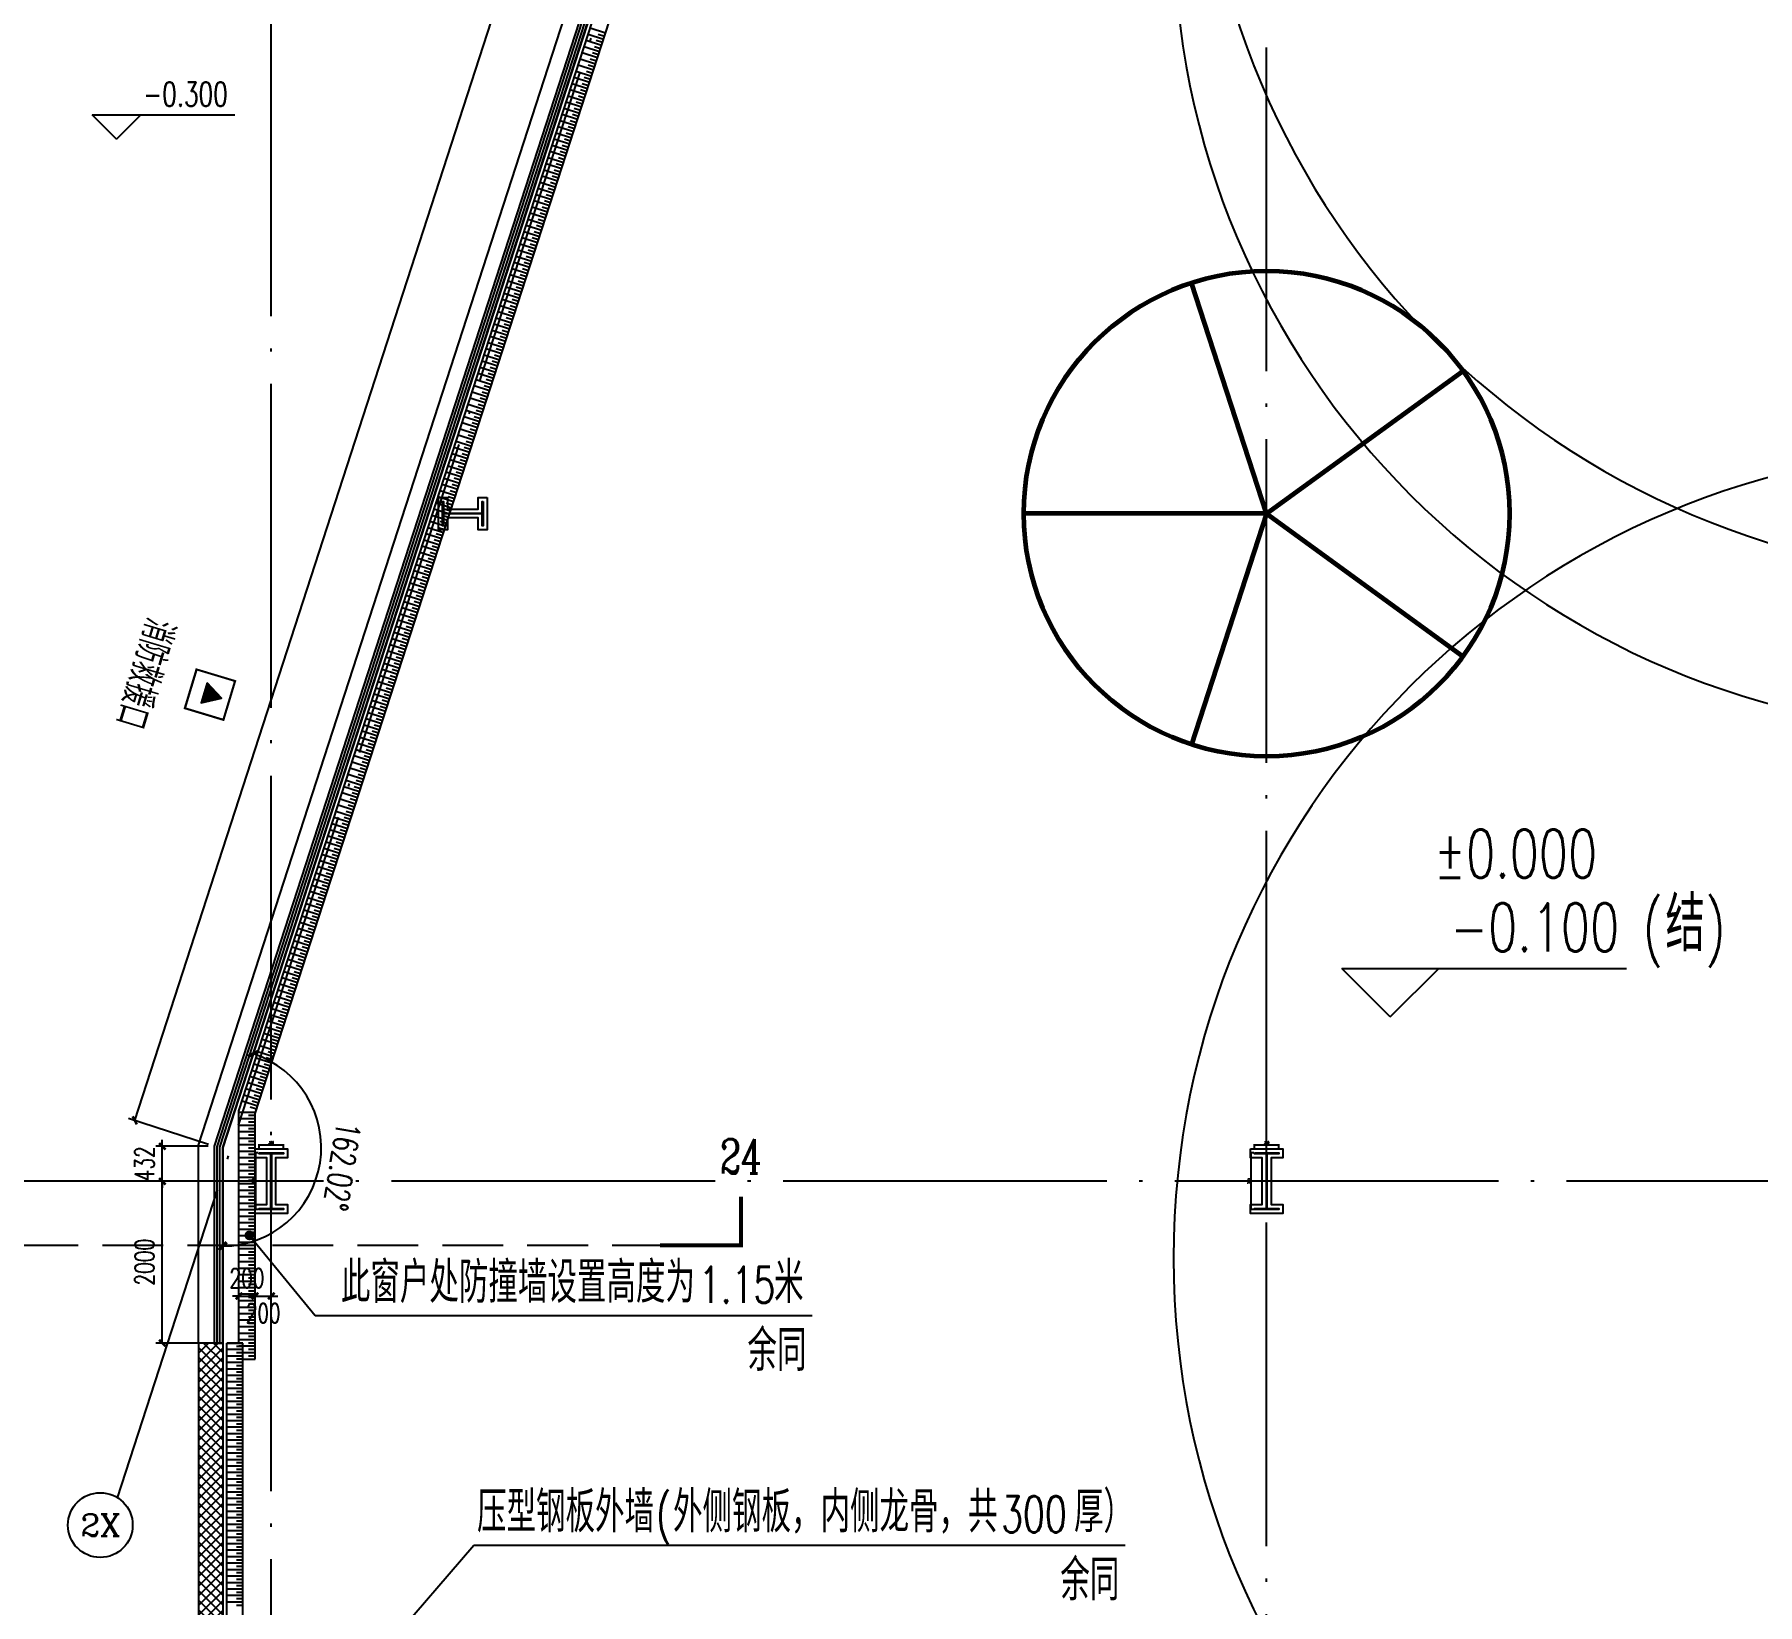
# Model space of a CAD drawing. Extents: x -1313754 to 847533, y 489853 to 941203.
# Drawn here: x -288080 to -266789, y 651340 to 670740 of the extents above; entities that cross this region are included whole.
import ezdxf
from ezdxf.enums import TextEntityAlignment as Align

# ---------------------------------------------------------------- set-up
doc = ezdxf.new("R2010")
doc.units = 0
doc.header["$LTSCALE"] = 1000
doc.header["$MEASUREMENT"] = 0
doc.linetypes.add('DASH', pattern=[0.35, 0.25, -0.1])
doc.linetypes.add('DOTE', pattern=[2.42, 2, -0.2, 0.02, -0.2])
doc.layers.get('Defpoints').update_dxf_attribs({"color": 210})
for name, color, linetype in [('99平面图例外参$0$A-HATCH-2', 251, 'Continuous'), ('A-AXIS-D', 1, 'Continuous'), ('A-AXIS-DOTE', 14, 'DOTE'), ('A-AXIS-DP', 126, 'Continuous'), ('A-HATCH-2', 251, 'Continuous'), ('A-LIN-V', 9, 'Continuous'), ('A-TEXT', 61, 'Continuous'), ('A-WINDOW', 140, 'Continuous'), ('AS-COLN', 6, 'Continuous'), ('AS-WALL', 40, 'Continuous'), ('AS-结构边线层', 200, 'Continuous'), ('DIM_SYMB', 3, 'Continuous'), ('PUB_HATCH', 8, 'Continuous'), ('PUB_TEXT', 7, 'Continuous'), ('RP-N2-01$0$$0$A-WIND-J', 1, 'Continuous'), ('RP-N2-01$0$A-WIND-J', 3, 'Continuous'), ('SB_ZF消火栓', 10, 'Continuous'), ('建-墙-幕', 4, 'Continuous'), ('建-标高', 3, 'Continuous')]:
    doc.layers.add(name, color=color, linetype=linetype)
doc.styles.add('_TCH_AXIS', font='COMPLEX', dxfattribs={"bigfont": 'GBCBIG'})
doc.styles.add('_TCH_DIM', font='SIMPLEX', dxfattribs={"bigfont": 'GBCBIG'})
doc.styles.add('_TCH_DIM_T3', font='SIMPLEX', dxfattribs={"width": 0.705882, "bigfont": 'GBCBIG'})
doc.styles.add('_TCH_LABEL', font='COMPLEX', dxfattribs={"bigfont": 'GBCBIG'})
doc.styles.add('A-STANDARD', font='SIMPLEX', dxfattribs={"bigfont": 'GBCBIG'})
doc.dimstyles.new('_TCH_ARCH&&10', dxfattribs={"dimtxt": 29.75, "dimasz": 10, "dimexe": 10, "dimexo": 10, "dimgap": 12.625, "dimtad": 1, "dimdec": 0, "dimzin": 0, "dimdsep": 46, "dimtxsty": '_TCH_DIM_T3', "dimblk": 'ARCHTICK', "dimcen": 0.09, "dimclrt": 7, "dimazin": 2, "dimtfac": 1, "dimtdec": 0, "dimtix": 1, "dimtmove": 2, "dimatfit": 3, "dimfxl": 0, "dimtolj": 1, "dimtzin": 0, "dimarcsym": 0})
doc.dimstyles.new('_TCH_ARCH&&100', dxfattribs={"dimtxt": 297.5, "dimasz": 100, "dimexe": 100, "dimexo": 100, "dimgap": 126.25, "dimtad": 1, "dimdec": 0, "dimzin": 0, "dimdsep": 46, "dimtxsty": '_TCH_DIM_T3', "dimblk": 'ARCHTICK', "dimcen": 0.09, "dimclrt": 7, "dimazin": 2, "dimtfac": 1, "dimtdec": 0, "dimtix": 1, "dimtmove": 2, "dimatfit": 3, "dimfxl": 0, "dimtolj": 1, "dimtzin": 0, "dimarcsym": 0})
doc.dimstyles.new('_TCH_ARCH&&80', dxfattribs={"dimtxt": 238, "dimasz": 80, "dimexe": 80, "dimexo": 80, "dimgap": 101, "dimtad": 1, "dimdec": 0, "dimzin": 0, "dimdsep": 46, "dimtxsty": '_TCH_DIM_T3', "dimblk": 'ARCHTICK', "dimcen": 0.09, "dimclrt": 7, "dimazin": 2, "dimtfac": 1, "dimtdec": 0, "dimtix": 1, "dimtmove": 2, "dimatfit": 3, "dimfxl": 0, "dimtolj": 1, "dimtzin": 0, "dimarcsym": 0})

# ---------------------------------------------------------------- blocks, each defined once
blk = doc.blocks.new('_ArchTick')
at = {"color": 0, "linetype": 'ByBlock', "const_width": 0.4}
blk.add_lwpolyline([(-0.5, -0.5), (0.5, 0.5)], dxfattribs=at)
blk = doc.blocks.new('*D1488')
at = {"layer": 'A-AXIS-D', "color": 0, "lineweight": -2}
blk.add_arc((-65018, -147834), 1218, 270, 72.0237, dxfattribs=at)
at = {"layer": 'Defpoints', "color": 0}
for p in [(-64642, -146676), (-65018, -147834), (-64033, -148550), (-65018, -149052)]:
    blk.add_point(p, dxfattribs=at)
at = {"layer": 'A-AXIS-D', "color": 0, "lineweight": -2, "xscale": 100, "yscale": 100, "zscale": 100}
for p, rotation in [((-64642, -146676), 162.0237134182049), ((-65018, -149052), 180.0000000000003)]:
    blk.add_blockref('_ArchTick', p, dxfattribs=dict(at, rotation=rotation))
at = {"layer": 'A-AXIS-D', "color": 7, "insert": (-63544, -148067), "char_height": 297.5, "attachment_point": 5, "rotation": 261.0119, "style": '_TCH_DIM_T3'}
blk.add_mtext('\\A1;162.02°', dxfattribs=at)
blk = doc.blocks.new('43243')
at = {"layer": 'AS-结构边线层'}
blk.add_lwpolyline([(-264361, 722920), (-285754, 656986), (-285754, 639720), (-254454, 639720), (-254454, 640170), (-252354, 640170), (-252354, 639720), (-250514, 639720), (-250514, 639550), (-229294, 639550), (-229294, 639720), (-227454, 639720), (-227454, 640170), (-225354, 640170), (-225354, 639720), (-223514, 639720), (-223514, 639550), (-210494, 639550), (-210494, 639720), (-200454, 639720)], dxfattribs=at)
blk = doc.blocks.new('*D1765')
at = {"layer": 'A-AXIS-DP', "color": 0, "lineweight": -2}
for p, q in [((-195790, 766880), (-195790, 766929)), ((-195790, 766919), (-195490, 766919)), ((-195490, 766880), (-195490, 766929))]:
    blk.add_line(p, q, dxfattribs=at)
at = {"layer": 'Defpoints', "color": 0}
for p in [(-195490, 766919), (-195790, 766870), (-195490, 766870)]:
    blk.add_point(p, dxfattribs=at)
at = {"layer": 'A-AXIS-DP', "color": 0, "lineweight": -2, "xscale": 10, "yscale": 10, "zscale": 10, "rotation": 180}
blk.add_blockref('_ArchTick', (-195790, 766919), dxfattribs=at)
at = {"layer": 'A-AXIS-DP', "color": 0, "lineweight": -2, "xscale": 10, "yscale": 10, "zscale": 10}
blk.add_blockref('_ArchTick', (-195490, 766919), dxfattribs=at)
at = {"layer": 'A-AXIS-DP', "color": 7, "insert": (-195640, 766946), "char_height": 29.8, "attachment_point": 5, "style": '_TCH_DIM_T3'}
blk.add_mtext('\\A1;300', dxfattribs=at)
blk = doc.blocks.new('*D1766')
at = {"layer": 'A-AXIS-DP', "color": 0, "lineweight": -2}
for p, q in [((-195800, 766820), (-195841, 766820)), ((-195831, 766120), (-195831, 766820)), ((-195800, 766120), (-195841, 766120))]:
    blk.add_line(p, q, dxfattribs=at)
at = {"layer": 'Defpoints', "color": 0}
for p in [(-195831, 766820), (-195790, 766820), (-195790, 766120)]:
    blk.add_point(p, dxfattribs=at)
at = {"layer": 'A-AXIS-DP', "color": 0, "lineweight": -2, "xscale": 10, "yscale": 10, "zscale": 10}
for p, rotation in [((-195831, 766820), 90), ((-195831, 766120), 270)]:
    blk.add_blockref('_ArchTick', p, dxfattribs=dict(at, rotation=rotation))
at = {"layer": 'A-AXIS-DP', "color": 7, "insert": (-195859, 766470), "char_height": 29.8, "attachment_point": 5, "rotation": 90, "style": '_TCH_DIM_T3'}
blk.add_mtext('\\A1;700', dxfattribs=at)
blk = doc.blocks.new('342343243')
at = {"layer": 'A-AXIS-DP', "color": 5}
blk.add_lwpolyline([(-155704, 832070), (-155404, 832070), (-155404, 832058), (-155550, 832058), (-155550, 831582), (-155404, 831582), (-155404, 831570), (-155704, 831570), (-155704, 831582), (-155558, 831582), (-155558, 832058), (-155704, 832058), (-155704, 832070)], close=True, dxfattribs=at)
at = {"layer": 'A-HATCH-2'}
blk.add_lwpolyline([(-155754, 832120), (-155354, 832120), (-155354, 832008), (-155500, 832008), (-155500, 831632), (-155354, 831632), (-155354, 831520), (-155754, 831520), (-155754, 831632), (-155608, 831632), (-155608, 832008), (-155754, 832008)], close=True, dxfattribs=at)
blk = doc.blocks.new('w4324324')
at = {"layer": 'A-HATCH-2', "lineweight": 60}
for q in [(-1694760, 686605), (-1697614, 684532), (-1691907, 684532), (-1696524, 681178), (-1692997, 681178)]:
    blk.add_line((-1694760, 683605), q, dxfattribs=at)
blk.add_circle((-1694760, 683605), 3000, dxfattribs=at)
blk = doc.blocks.new('ner546')
at = {"layer": 'A-LIN-V'}
blk.add_blockref('w4324324', (581780, 70256), dxfattribs=at)
blk = doc.blocks.new('RP-N2-01$0$$0$xfjy')
at = {"layer": 'RP-N2-01$0$$0$A-WIND-J'}
h = blk.add_hatch(color=256, dxfattribs=at)
h.dxf.hatch_style = 1
h.paths.add_polyline_path([(1141876, -26214), (1142135, -26214), (1142005, -25989)])
at = {"layer": 'RP-N2-01$0$$0$A-WIND-J', "const_width": 25}
blk.add_lwpolyline([(1141755, -25889), (1141755, -26389), (1142255, -26389), (1142255, -25889)], close=True, dxfattribs=at)
at = {"layer": 'RP-N2-01$0$$0$A-WIND-J'}
for points in [[(1141755, -26389), (1142255, -26389), (1142255, -25889), (1141755, -25889)], [(1141876, -26214), (1142135, -26214), (1142005, -25989)]]:
    blk.add_lwpolyline(points, close=True, dxfattribs=at)
blk = doc.blocks.new('RP-N2-01$0$xfjy')
at = {"layer": 'RP-N2-01$0$$0$A-WIND-J'}
blk.add_blockref('RP-N2-01$0$$0$xfjy', (0, 0), dxfattribs=at)
blk = doc.blocks.new('1232')
at = {"layer": 'RP-N2-01$0$A-WIND-J', "rotation": 253.2410415830264}
blk.add_blockref('RP-N2-01$0$xfjy', (68410, 1748546, 0), dxfattribs=at)
at = {"layer": 'A-TEXT', "style": '_TCH_DIM'}
blk.add_text('消防救援口', height=384.1, rotation=253.241, dxfattribs=at).set_placement((-286696, 663561, 0))
blk = doc.blocks.new('99平面图例外参$0$$LinePat$填挖边坡')
at = {"color": 0}
for p, q in [((0, 0), (0, -1500)), ((300, 0), (300, -600))]:
    blk.add_line(p, q, dxfattribs=at)
at = {"layer": 'Defpoints', "color": 0}
blk.add_point((600, 0), dxfattribs=at)
blk = doc.blocks.new('34242343243')
at = {"layer": 'A-LIN-V'}
for p, q in [((-285554, 657440), (-269808, 705970)), ((-285354, 657409), (-269598, 705970)), ((-285554, 654570), (-285554, 657440)), ((-285354, 654370), (-285354, 657409)), ((-285704, 639770), (-285704, 654570)), ((-285704, 654570), (-285504, 654570)), ((-285504, 639970), (-285504, 654570)), ((-285504, 654370), (-285354, 654370))]:
    blk.add_line(p, q, dxfattribs=at)
at = {"layer": '99平面图例外参$0$A-HATCH-2', "color": 203}
for p, xscale, yscale, zscale, rotation in [((-281049, 670678), 0.1335019788313109, 0.1333333333333333, 0.1333333333333333, 252.0237134181384), ((-281024, 670754), 0.1335019788313109, 0.1333333333333333, 0.1333333333333333, 252.0237134181384), ((-281123, 670450), 0.1335019788313109, 0.1333333333333333, 0.1333333333333333, 252.0237134181384), ((-281098, 670526), 0.1335019788313109, 0.1333333333333333, 0.1333333333333333, 252.0237134181384), ((-281073, 670602), 0.1335019788313109, 0.1333333333333333, 0.1333333333333333, 252.0237134181384), ((-281197, 670221), 0.1335019788313109, 0.1333333333333333, 0.1333333333333333, 252.0237134181384), ((-281172, 670297), 0.1335019788313109, 0.1333333333333333, 0.1333333333333333, 252.0237134181384), ((-281148, 670373), 0.1335019788313109, 0.1333333333333333, 0.1333333333333333, 252.0237134181384), ((-281271, 669992), 0.1335019788313109, 0.1333333333333333, 0.1333333333333333, 252.0237134181384), ((-281246, 670069), 0.1335019788313109, 0.1333333333333333, 0.1333333333333333, 252.0237134181384), ((-281222, 670145), 0.1335019788313109, 0.1333333333333333, 0.1333333333333333, 252.0237134181384), ((-281321, 669840), 0.1335019788313109, 0.1333333333333333, 0.1333333333333333, 252.0237134181384), ((-281296, 669916), 0.1335019788313109, 0.1333333333333333, 0.1333333333333333, 252.0237134181384), ((-281395, 669611), 0.1335019788313109, 0.1333333333333333, 0.1333333333333333, 252.0237134181384), ((-281370, 669688), 0.1335019788313109, 0.1333333333333333, 0.1333333333333333, 252.0237134181384), ((-281345, 669764), 0.1335019788313109, 0.1333333333333333, 0.1333333333333333, 252.0237134181384), ((-281469, 669383), 0.1335019788313109, 0.1333333333333333, 0.1333333333333333, 252.0237134181384), ((-281444, 669459), 0.1335019788313109, 0.1333333333333333, 0.1333333333333333, 252.0237134181384), ((-281420, 669535), 0.1335019788313109, 0.1333333333333333, 0.1333333333333333, 252.0237134181384), ((-281543, 669154), 0.1335019788313109, 0.1333333333333333, 0.1333333333333333, 252.0237134181384), ((-281518, 669231), 0.1335019788313109, 0.1333333333333333, 0.1333333333333333, 252.0237134181384), ((-281494, 669307), 0.1335019788313109, 0.1333333333333333, 0.1333333333333333, 252.0237134181384), ((-281617, 668926), 0.1335019788313109, 0.1333333333333333, 0.1333333333333333, 252.0237134181384), ((-281593, 669002), 0.1335019788313109, 0.1333333333333333, 0.1333333333333333, 252.0237134181384), ((-281568, 669078), 0.1335019788313109, 0.1333333333333333, 0.1333333333333333, 252.0237134181384), ((-281667, 668773), 0.1335019788313109, 0.1333333333333333, 0.1333333333333333, 252.0237134181384), ((-281642, 668850), 0.1335019788313109, 0.1333333333333333, 0.1333333333333333, 252.0237134181384), ((-281741, 668545), 0.1335019788313109, 0.1333333333333333, 0.1333333333333333, 252.0237134181384), ((-281716, 668621), 0.1335019788313109, 0.1333333333333333, 0.1333333333333333, 252.0237134181384), ((-281691, 668697), 0.1335019788313109, 0.1333333333333333, 0.1333333333333333, 252.0237134181384), ((-281815, 668316), 0.1335019788313109, 0.1333333333333333, 0.1333333333333333, 252.0237134181384), ((-281790, 668392), 0.1335019788313109, 0.1333333333333333, 0.1333333333333333, 252.0237134181384), ((-281766, 668469), 0.1335019788313109, 0.1333333333333333, 0.1333333333333333, 252.0237134181384), ((-281889, 668088), 0.1335019788313109, 0.1333333333333333, 0.1333333333333333, 252.0237134181384), ((-281865, 668164), 0.1335019788313109, 0.1333333333333333, 0.1333333333333333, 252.0237134181384), ((-281840, 668240), 0.1335019788313109, 0.1333333333333333, 0.1333333333333333, 252.0237134181384), ((-281963, 667859), 0.1335019788313109, 0.1333333333333333, 0.1333333333333333, 252.0237134181384), ((-281939, 667935), 0.1335019788313109, 0.1333333333333333, 0.1333333333333333, 252.0237134181384), ((-281914, 668011), 0.1335019788313109, 0.1333333333333333, 0.1333333333333333, 252.0237134181384), ((-282013, 667707), 0.1335019788313109, 0.1333333333333333, 0.1333333333333333, 252.0237134181384), ((-281988, 667783), 0.1335019788313109, 0.1333333333333333, 0.1333333333333333, 252.0237134181384), ((-282087, 667478), 0.1335019788313109, 0.1333333333333333, 0.1333333333333333, 252.0237134181384), ((-282062, 667554), 0.1335019788313109, 0.1333333333333333, 0.1333333333333333, 252.0237134181384), ((-282038, 667630), 0.1335019788313109, 0.1333333333333333, 0.1333333333333333, 252.0237134181384), ((-282161, 667250), 0.1335019788313109, 0.1333333333333333, 0.1333333333333333, 252.0237134181384), ((-282136, 667326), 0.1335019788313109, 0.1333333333333333, 0.1333333333333333, 252.0237134181384), ((-282112, 667402), 0.1335019788313109, 0.1333333333333333, 0.1333333333333333, 252.0237134181384), ((-282235, 667021), 0.1335019788313109, 0.1333333333333333, 0.1333333333333333, 252.0237134181384), ((-282211, 667097), 0.1335019788313109, 0.1333333333333333, 0.1333333333333333, 252.0237134181384), ((-282186, 667173), 0.1335019788313109, 0.1333333333333333, 0.1333333333333333, 252.0237134181384), ((-282309, 666792), 0.1335019788313109, 0.1333333333333333, 0.1333333333333333, 252.0237134181384), ((-282285, 666869), 0.1335019788313109, 0.1333333333333333, 0.1333333333333333, 252.0237134181384), ((-282260, 666945), 0.1335019788313109, 0.1333333333333333, 0.1333333333333333, 252.0237134181384), ((-282359, 666640), 0.1335019788313109, 0.1333333333333333, 0.1333333333333333, 252.0237134181384), ((-282334, 666716), 0.1335019788313109, 0.1333333333333333, 0.1333333333333333, 252.0237134181384), ((-282433, 666411), 0.1335019788313109, 0.1333333333333333, 0.1333333333333333, 252.0237134181384), ((-282408, 666488), 0.1335019788313109, 0.1333333333333333, 0.1333333333333333, 252.0237134181384), ((-282384, 666564), 0.1335019788313109, 0.1333333333333333, 0.1333333333333333, 252.0237134181384), ((-282507, 666183), 0.1335019788313109, 0.1333333333333333, 0.1333333333333333, 252.0237134181384), ((-282483, 666259), 0.1335019788313109, 0.1333333333333333, 0.1333333333333333, 252.0237134181384), ((-282458, 666335), 0.1335019788313109, 0.1333333333333333, 0.1333333333333333, 252.0237134181384), ((-282581, 665954), 0.1335019788313109, 0.1333333333333333, 0.1333333333333333, 252.0237134181384), ((-282557, 666030), 0.1335019788313109, 0.1333333333333333, 0.1333333333333333, 252.0237134181384), ((-282532, 666107), 0.1335019788313109, 0.1333333333333333, 0.1333333333333333, 252.0237134181384), ((-282656, 665726), 0.1335019788313109, 0.1333333333333333, 0.1333333333333333, 252.0237134181384), ((-282631, 665802), 0.1335019788313109, 0.1333333333333333, 0.1333333333333333, 252.0237134181384), ((-282606, 665878), 0.1335019788313109, 0.1333333333333333, 0.1333333333333333, 252.0237134181384), ((-282705, 665573), 0.1335019788313109, 0.1333333333333333, 0.1333333333333333, 252.0237134181384), ((-282680, 665650), 0.1335019788313109, 0.1333333333333333, 0.1333333333333333, 252.0237134181384), ((-282779, 665345), 0.1335019788313109, 0.1333333333333333, 0.1333333333333333, 252.0237134181384), ((-282754, 665421), 0.1335019788313109, 0.1333333333333333, 0.1333333333333333, 252.0237134181384), ((-282730, 665497), 0.1335019788313109, 0.1333333333333333, 0.1333333333333333, 252.0237134181384), ((-282853, 665116), 0.1335019788313109, 0.1333333333333333, 0.1333333333333333, 252.0237134181384), ((-282829, 665192), 0.1335019788313109, 0.1333333333333333, 0.1333333333333333, 252.0237134181384), ((-282804, 665269), 0.1335019788313109, 0.1333333333333333, 0.1333333333333333, 252.0237134181384), ((-282928, 664888), 0.1335019788313109, 0.1333333333333333, 0.1333333333333333, 252.0237134181384), ((-282903, 664964), 0.1335019788313109, 0.1333333333333333, 0.1333333333333333, 252.0237134181384), ((-282878, 665040), 0.1335019788313109, 0.1333333333333333, 0.1333333333333333, 252.0237134181384), ((-283002, 664659), 0.1335019788313109, 0.1333333333333333, 0.1333333333333333, 252.0237134181384), ((-282977, 664735), 0.1335019788313109, 0.1333333333333333, 0.1333333333333333, 252.0237134181384), ((-282952, 664811), 0.1335019788313109, 0.1333333333333333, 0.1333333333333333, 252.0237134181384), ((-283051, 664507), 0.1335019788313109, 0.1333333333333333, 0.1333333333333333, 252.0237134181384), ((-283026, 664583), 0.1335019788313109, 0.1333333333333333, 0.1333333333333333, 252.0237134181384), ((-283125, 664278), 0.1335019788313109, 0.1333333333333333, 0.1333333333333333, 252.0237134181384), ((-283101, 664354), 0.1335019788313109, 0.1333333333333333, 0.1333333333333333, 252.0237134181384), ((-283076, 664430), 0.1335019788313109, 0.1333333333333333, 0.1333333333333333, 252.0237134181384), ((-283199, 664050), 0.1335019788313109, 0.1333333333333333, 0.1333333333333333, 252.0237134181384), ((-283175, 664126), 0.1335019788313109, 0.1333333333333333, 0.1333333333333333, 252.0237134181384), ((-283150, 664202), 0.1335019788313109, 0.1333333333333333, 0.1333333333333333, 252.0237134181384), ((-283274, 663821), 0.1335019788313109, 0.1333333333333333, 0.1333333333333333, 252.0237134181384), ((-283249, 663897), 0.1335019788313109, 0.1333333333333333, 0.1333333333333333, 252.0237134181384), ((-283224, 663973), 0.1335019788313109, 0.1333333333333333, 0.1333333333333333, 252.0237134181384), ((-283323, 663669), 0.1335019788313109, 0.1333333333333333, 0.1333333333333333, 252.0237134181384), ((-283298, 663745), 0.1335019788313109, 0.1333333333333333, 0.1333333333333333, 252.0237134181384), ((-283397, 663440), 0.1335019788313109, 0.1333333333333333, 0.1333333333333333, 252.0237134181384), ((-283372, 663516), 0.1335019788313109, 0.1333333333333333, 0.1333333333333333, 252.0237134181384), ((-283348, 663592), 0.1335019788313109, 0.1333333333333333, 0.1333333333333333, 252.0237134181384), ((-283471, 663211), 0.1335019788313109, 0.1333333333333333, 0.1333333333333333, 252.0237134181384), ((-283447, 663288), 0.1335019788313109, 0.1333333333333333, 0.1333333333333333, 252.0237134181384), ((-283422, 663364), 0.1335019788313109, 0.1333333333333333, 0.1333333333333333, 252.0237134181384), ((-283546, 662983), 0.1335019788313109, 0.1333333333333333, 0.1333333333333333, 252.0237134181384), ((-283521, 663059), 0.1335019788313109, 0.1333333333333333, 0.1333333333333333, 252.0237134181384), ((-283496, 663135), 0.1335019788313109, 0.1333333333333333, 0.1333333333333333, 252.0237134181384), ((-283620, 662754), 0.1335019788313109, 0.1333333333333333, 0.1333333333333333, 252.0237134181384), ((-283595, 662830), 0.1335019788313109, 0.1333333333333333, 0.1333333333333333, 252.0237134181384), ((-283570, 662907), 0.1335019788313109, 0.1333333333333333, 0.1333333333333333, 252.0237134181384), ((-283669, 662602), 0.1335019788313109, 0.1333333333333333, 0.1333333333333333, 252.0237134181384), ((-283644, 662678), 0.1335019788313109, 0.1333333333333333, 0.1333333333333333, 252.0237134181384), ((-283743, 662373), 0.1335019788313109, 0.1333333333333333, 0.1333333333333333, 252.0237134181384), ((-283719, 662450), 0.1335019788313109, 0.1333333333333333, 0.1333333333333333, 252.0237134181384), ((-283694, 662526), 0.1335019788313109, 0.1333333333333333, 0.1333333333333333, 252.0237134181384), ((-283817, 662145), 0.1335019788313109, 0.1333333333333333, 0.1333333333333333, 252.0237134181384), ((-283793, 662221), 0.1335019788313109, 0.1333333333333333, 0.1333333333333333, 252.0237134181384), ((-283768, 662297), 0.1335019788313109, 0.1333333333333333, 0.1333333333333333, 252.0237134181384), ((-283892, 661916), 0.1335019788313109, 0.1333333333333333, 0.1333333333333333, 252.0237134181384), ((-283867, 661992), 0.1335019788313109, 0.1333333333333333, 0.1333333333333333, 252.0237134181384), ((-283842, 662069), 0.1335019788313109, 0.1333333333333333, 0.1333333333333333, 252.0237134181384), ((-283966, 661688), 0.1335019788313109, 0.1333333333333333, 0.1333333333333333, 252.0237134181384), ((-283941, 661764), 0.1335019788313109, 0.1333333333333333, 0.1333333333333333, 252.0237134181384), ((-283916, 661840), 0.1335019788313109, 0.1333333333333333, 0.1333333333333333, 252.0237134181384), ((-284015, 661535), 0.1335019788313109, 0.1333333333333333, 0.1333333333333333, 252.0237134181384), ((-283991, 661611), 0.1335019788313109, 0.1333333333333333, 0.1333333333333333, 252.0237134181384), ((-284089, 661307), 0.1335019788313109, 0.1333333333333333, 0.1333333333333333, 252.0237134181384), ((-284065, 661383), 0.1335019788313109, 0.1333333333333333, 0.1333333333333333, 252.0237134181384), ((-284040, 661459), 0.1335019788313109, 0.1333333333333333, 0.1333333333333333, 252.0237134181384), ((-284164, 661078), 0.1335019788313109, 0.1333333333333333, 0.1333333333333333, 252.0237134181384), ((-284139, 661154), 0.1335019788313109, 0.1333333333333333, 0.1333333333333333, 252.0237134181384), ((-284114, 661230), 0.1335019788313109, 0.1333333333333333, 0.1333333333333333, 252.0237134181384), ((-284238, 660850), 0.1335019788313109, 0.1333333333333333, 0.1333333333333333, 252.0237134181384), ((-284213, 660926), 0.1335019788313109, 0.1333333333333333, 0.1333333333333333, 252.0237134181384), ((-284188, 661002), 0.1335019788313109, 0.1333333333333333, 0.1333333333333333, 252.0237134181384), ((-284312, 660621), 0.1335019788313109, 0.1333333333333333, 0.1333333333333333, 252.0237134181384), ((-284287, 660697), 0.1335019788313109, 0.1333333333333333, 0.1333333333333333, 252.0237134181384), ((-284262, 660773), 0.1335019788313109, 0.1333333333333333, 0.1333333333333333, 252.0237134181384), ((-284361, 660469), 0.1335019788313109, 0.1333333333333333, 0.1333333333333333, 252.0237134181384), ((-284337, 660545), 0.1335019788313109, 0.1333333333333333, 0.1333333333333333, 252.0237134181384), ((-284436, 660240), 0.1335019788313109, 0.1333333333333333, 0.1333333333333333, 252.0237134181384), ((-284411, 660316), 0.1335019788313109, 0.1333333333333333, 0.1333333333333333, 252.0237134181384), ((-284386, 660392), 0.1335019788313109, 0.1333333333333333, 0.1333333333333333, 252.0237134181384), ((-284510, 660011), 0.1335019788313109, 0.1333333333333333, 0.1333333333333333, 252.0237134181384), ((-284485, 660088), 0.1335019788313109, 0.1333333333333333, 0.1333333333333333, 252.0237134181384), ((-284460, 660164), 0.1335019788313109, 0.1333333333333333, 0.1333333333333333, 252.0237134181384), ((-284584, 659783), 0.1335019788313109, 0.1333333333333333, 0.1333333333333333, 252.0237134181384), ((-284559, 659859), 0.1335019788313109, 0.1333333333333333, 0.1333333333333333, 252.0237134181384), ((-284534, 659935), 0.1335019788313109, 0.1333333333333333, 0.1333333333333333, 252.0237134181384), ((-284658, 659554), 0.1335019788313109, 0.1333333333333333, 0.1333333333333333, 252.0237134181384), ((-284633, 659630), 0.1335019788313109, 0.1333333333333333, 0.1333333333333333, 252.0237134181384), ((-284609, 659707), 0.1335019788313109, 0.1333333333333333, 0.1333333333333333, 252.0237134181384), ((-284707, 659402), 0.1335019788313109, 0.1333333333333333, 0.1333333333333333, 252.0237134181384), ((-284683, 659478), 0.1335019788313109, 0.1333333333333333, 0.1333333333333333, 252.0237134181384), ((-284782, 659173), 0.1335019788313109, 0.1333333333333333, 0.1333333333333333, 252.0237134181384), ((-284757, 659249), 0.1335019788313109, 0.1333333333333333, 0.1333333333333333, 252.0237134181384), ((-284732, 659326), 0.1335019788313109, 0.1333333333333333, 0.1333333333333333, 252.0237134181384), ((-284856, 658945), 0.1335019788313109, 0.1333333333333333, 0.1333333333333333, 252.0237134181384), ((-284831, 659021), 0.1335019788313109, 0.1333333333333333, 0.1333333333333333, 252.0237134181384), ((-284806, 659097), 0.1335019788313109, 0.1333333333333333, 0.1333333333333333, 252.0237134181384), ((-284930, 658716), 0.1335019788313109, 0.1333333333333333, 0.1333333333333333, 252.0237134181384), ((-284905, 658792), 0.1335019788313109, 0.1333333333333333, 0.1333333333333333, 252.0237134181384), ((-284880, 658869), 0.1335019788313109, 0.1333333333333333, 0.1333333333333333, 252.0237134181384), ((-285004, 658488), 0.1335019788313109, 0.1333333333333333, 0.1333333333333333, 252.0237134181384), ((-284979, 658564), 0.1335019788313109, 0.1333333333333333, 0.1333333333333333, 252.0237134181384), ((-284955, 658640), 0.1335019788313109, 0.1333333333333333, 0.1333333333333333, 252.0237134181384), ((-285054, 658335), 0.1335019788313109, 0.1333333333333333, 0.1333333333333333, 252.0237134181384), ((-285029, 658411), 0.1335019788313109, 0.1333333333333333, 0.1333333333333333, 252.0237134181384), ((-285128, 658107), 0.1335019788313109, 0.1333333333333333, 0.1333333333333333, 252.0237134181384), ((-285103, 658183), 0.1335019788313109, 0.1333333333333333, 0.1333333333333333, 252.0237134181384), ((-285078, 658259), 0.1335019788313109, 0.1333333333333333, 0.1333333333333333, 252.0237134181384), ((-285202, 657878), 0.1335019788313109, 0.1333333333333333, 0.1333333333333333, 252.0237134181384), ((-285177, 657954), 0.1335019788313109, 0.1333333333333333, 0.1333333333333333, 252.0237134181384), ((-285152, 658030), 0.1335019788313109, 0.1333333333333333, 0.1333333333333333, 252.0237134181384), ((-285276, 657649), 0.1335019788313109, 0.1333333333333333, 0.1333333333333333, 252.0237134181384), ((-285251, 657726), 0.1335019788313109, 0.1333333333333333, 0.1333333333333333, 252.0237134181384), ((-285227, 657802), 0.1335019788313109, 0.1333333333333333, 0.1333333333333333, 252.0237134181384), ((-285325, 657497), 0.1335019788313109, 0.1333333333333333, 0.1333333333333333, 252.0237134181384), ((-285301, 657573), 0.1335019788313109, 0.1333333333333333, 0.1333333333333333, 252.0237134181384), ((-285354, 657421), 0.1338116468392719, 0.1333333333333333, 0.1333333333333333, 270.0000000008089), ((-285354, 657341), 0.1338116468392719, 0.1333333333333333, 0.1333333333333333, 270.0000000008089), ((-285354, 657260), 0.1338116468392719, 0.1333333333333333, 0.1333333333333333, 270.0000000008089), ((-285354, 657180), 0.1338116468392719, 0.1333333333333333, 0.1333333333333333, 270.0000000008089), ((-285354, 657100), 0.1338116468392719, 0.1333333333333333, 0.1333333333333333, 270.0000000008089), ((-285354, 657019), 0.1338116468392719, 0.1333333333333333, 0.1333333333333333, 270.0000000008089), ((-285354, 656939), 0.1338116468392719, 0.1333333333333333, 0.1333333333333333, 270.0000000008089), ((-285354, 656859), 0.1338116468392719, 0.1333333333333333, 0.1333333333333333, 270.0000000008089), ((-285354, 656779), 0.1338116468392719, 0.1333333333333333, 0.1333333333333333, 270.0000000008089), ((-285354, 656698), 0.1338116468392719, 0.1333333333333333, 0.1333333333333333, 270.0000000008089), ((-285354, 656618), 0.1338116468392719, 0.1333333333333333, 0.1333333333333333, 270.0000000008089), ((-285354, 656538), 0.1338116468392719, 0.1333333333333333, 0.1333333333333333, 270.0000000008089), ((-285354, 656457), 0.1338116468392719, 0.1333333333333333, 0.1333333333333333, 270.0000000008089), ((-285354, 656377), 0.1338116468392719, 0.1333333333333333, 0.1333333333333333, 270.0000000008089), ((-285354, 656297), 0.1338116468392719, 0.1333333333333333, 0.1333333333333333, 270.0000000008089), ((-285354, 656217), 0.1338116468392719, 0.1333333333333333, 0.1333333333333333, 270.0000000008089), ((-285354, 656136), 0.1338116468392719, 0.1333333333333333, 0.1333333333333333, 270.0000000008089), ((-285354, 656056), 0.1338116468392719, 0.1333333333333333, 0.1333333333333333, 270.0000000008089), ((-285354, 655976), 0.1338116468392719, 0.1333333333333333, 0.1333333333333333, 270.0000000008089), ((-285354, 655895), 0.1338116468392719, 0.1333333333333333, 0.1333333333333333, 270.0000000008089), ((-285354, 655815), 0.1338116468392719, 0.1333333333333333, 0.1333333333333333, 270.0000000008089), ((-285354, 655735), 0.1338116468392719, 0.1333333333333333, 0.1333333333333333, 270.0000000008089), ((-285354, 655655), 0.1338116468392719, 0.1333333333333333, 0.1333333333333333, 270.0000000008089), ((-285354, 655574), 0.1338116468392719, 0.1333333333333333, 0.1333333333333333, 270.0000000008089), ((-285354, 655494), 0.1338116468392719, 0.1333333333333333, 0.1333333333333333, 270.0000000008089), ((-285354, 655414), 0.1338116468392719, 0.1333333333333333, 0.1333333333333333, 270.0000000008089), ((-285354, 655333), 0.1338116468392719, 0.1333333333333333, 0.1333333333333333, 270.0000000008089), ((-285354, 655253), 0.1338116468392719, 0.1333333333333333, 0.1333333333333333, 270.0000000008089), ((-285354, 655173), 0.1338116468392719, 0.1333333333333333, 0.1333333333333333, 270.0000000008089), ((-285354, 655093), 0.1338116468392719, 0.1333333333333333, 0.1333333333333333, 270.0000000008089), ((-285354, 655012), 0.1338116468392719, 0.1333333333333333, 0.1333333333333333, 270.0000000008089), ((-285354, 654932), 0.1338116468392719, 0.1333333333333333, 0.1333333333333333, 270.0000000008089), ((-285354, 654852), 0.1338116468392719, 0.1333333333333333, 0.1333333333333333, 270.0000000008089), ((-285354, 654771), 0.1338116468392719, 0.1333333333333333, 0.1333333333333333, 270.0000000008089), ((-285504, 654570), 0.1333333333478234, 0.1333333333478234, 0.1333333333478234, 270.0000000008098), ((-285354, 654691), 0.1338116468392719, 0.1333333333333333, 0.1333333333333333, 270.0000000008089), ((-285354, 654611), 0.1338116468392719, 0.1333333333333333, 0.1333333333333333, 270.0000000008089), ((-285354, 654531), 0.1338116468392719, 0.1333333333333333, 0.1333333333333333, 270.0000000008089), ((-285504, 654490), 0.1333333333478234, 0.1333333333478234, 0.1333333333478234, 270.0000000008098), ((-285504, 654410), 0.1333333333478234, 0.1333333333478234, 0.1333333333478234, 270.0000000008098), ((-285504, 654330), 0.1333333333478234, 0.1333333333478234, 0.1333333333478234, 270.0000000008098), ((-285354, 654450), 0.1338116468392719, 0.1333333333333333, 0.1333333333333333, 270.0000000008089), ((-285504, 654250), 0.1333333333478234, 0.1333333333478234, 0.1333333333478234, 270.0000000008098), ((-285504, 654170), 0.1333333333478234, 0.1333333333478234, 0.1333333333478234, 270.0000000008098), ((-285504, 654090), 0.1333333333478234, 0.1333333333478234, 0.1333333333478234, 270.0000000008098), ((-285504, 654010), 0.1333333333478234, 0.1333333333478234, 0.1333333333478234, 270.0000000008098), ((-285504, 653930), 0.1333333333478234, 0.1333333333478234, 0.1333333333478234, 270.0000000008098), ((-285504, 653850), 0.1333333333478234, 0.1333333333478234, 0.1333333333478234, 270.0000000008098), ((-285504, 653770), 0.1333333333478234, 0.1333333333478234, 0.1333333333478234, 270.0000000008098), ((-285504, 653690), 0.1333333333478234, 0.1333333333478234, 0.1333333333478234, 270.0000000008098), ((-285504, 653610), 0.1333333333478234, 0.1333333333478234, 0.1333333333478234, 270.0000000008098), ((-285504, 653530), 0.1333333333478234, 0.1333333333478234, 0.1333333333478234, 270.0000000008098), ((-285504, 653450), 0.1333333333478234, 0.1333333333478234, 0.1333333333478234, 270.0000000008098), ((-285504, 653370), 0.1333333333478234, 0.1333333333478234, 0.1333333333478234, 270.0000000008098), ((-285504, 653290), 0.1333333333478234, 0.1333333333478234, 0.1333333333478234, 270.0000000008098), ((-285504, 653210), 0.1333333333478234, 0.1333333333478234, 0.1333333333478234, 270.0000000008098), ((-285504, 653130), 0.1333333333478234, 0.1333333333478234, 0.1333333333478234, 270.0000000008098), ((-285504, 653050), 0.1333333333478234, 0.1333333333478234, 0.1333333333478234, 270.0000000008098), ((-285504, 652970), 0.1333333333478234, 0.1333333333478234, 0.1333333333478234, 270.0000000008098), ((-285504, 652890), 0.1333333333478234, 0.1333333333478234, 0.1333333333478234, 270.0000000008098), ((-285504, 652810), 0.1333333333478234, 0.1333333333478234, 0.1333333333478234, 270.0000000008098), ((-285504, 652730), 0.1333333333478234, 0.1333333333478234, 0.1333333333478234, 270.0000000008098), ((-285504, 652650), 0.1333333333478234, 0.1333333333478234, 0.1333333333478234, 270.0000000008098), ((-285504, 652570), 0.1333333333478234, 0.1333333333478234, 0.1333333333478234, 270.0000000008098), ((-285504, 652490), 0.1333333333478234, 0.1333333333478234, 0.1333333333478234, 270.0000000008098), ((-285504, 652410), 0.1333333333478234, 0.1333333333478234, 0.1333333333478234, 270.0000000008098), ((-285504, 652330), 0.1333333333478234, 0.1333333333478234, 0.1333333333478234, 270.0000000008098), ((-285504, 652250), 0.1333333333478234, 0.1333333333478234, 0.1333333333478234, 270.0000000008098), ((-285504, 652170), 0.1333333333478234, 0.1333333333478234, 0.1333333333478234, 270.0000000008098), ((-285504, 652090), 0.1333333333478234, 0.1333333333478234, 0.1333333333478234, 270.0000000008098), ((-285504, 652010), 0.1333333333478234, 0.1333333333478234, 0.1333333333478234, 270.0000000008098), ((-285504, 651930), 0.1333333333478234, 0.1333333333478234, 0.1333333333478234, 270.0000000008098), ((-285504, 651850), 0.1333333333478234, 0.1333333333478234, 0.1333333333478234, 270.0000000008098), ((-285504, 651770), 0.1333333333478234, 0.1333333333478234, 0.1333333333478234, 270.0000000008098), ((-285504, 651690), 0.1333333333478234, 0.1333333333478234, 0.1333333333478234, 270.0000000008098), ((-285504, 651610), 0.1333333333478234, 0.1333333333478234, 0.1333333333478234, 270.0000000008098), ((-285504, 651530), 0.1333333333478234, 0.1333333333478234, 0.1333333333478234, 270.0000000008098), ((-285504, 651450), 0.1333333333478234, 0.1333333333478234, 0.1333333333478234, 270.0000000008098), ((-285504, 651370), 0.1333333333478234, 0.1333333333478234, 0.1333333333478234, 270.0000000008098)]:
    blk.add_blockref('99平面图例外参$0$$LinePat$填挖边坡', p, dxfattribs=dict(at, xscale=xscale, yscale=yscale, zscale=zscale, rotation=rotation))
blk = doc.blocks.new('A$C5D961328')
at = {"layer": 'SB_ZF消火栓'}
blk.add_hatch(color=256, dxfattribs=at).paths.add_polyline_path([(0, 40), (700, 40), (700, 240)])
at = {"layer": 'A-LIN-V', "ltscale": 500}
blk.add_circle((350, 40), 10001, dxfattribs=at)
at = {"layer": 'SB_ZF消火栓'}
for p, q in [((700, 240), (0, 240)), ((0, 240), (0, 40)), ((700, 240), (0, 40)), ((700, 240), (700, 40)), ((0, 40), (700, 40))]:
    blk.add_line(p, q, dxfattribs=at)
at = {"layer": 'SB_ZF消火栓', "color": 1}
blk.add_circle((140, 140), 32.5, dxfattribs=at)
blk = doc.blocks.new('234243242332')
at = {"layer": 'SB_ZF消火栓', "xscale": -1}
for p, rotation in [((-263744, 673670), 270), ((-263964, 672470), 89.99999999999997), ((-263964, 655970), 89.99999999999997)]:
    blk.add_blockref('A$C5D961328', p, dxfattribs=dict(at, rotation=rotation))
blk = doc.blocks.new('*D191')
at = {"layer": 'A-AXIS-DP', "color": 0, "lineweight": -2}
for p, q in [((-285554, 655152), (-285634, 655152)), ((-285554, 654800), (-285554, 655232)), ((-285554, 655152), (-285354, 655152)), ((-285354, 654800), (-285354, 655232)), ((-285354, 655152), (-285274, 655152))]:
    blk.add_line(p, q, dxfattribs=at)
at = {"layer": 'Defpoints', "color": 0}
for p in [(-285354, 655152), (-285554, 654720), (-285354, 654720)]:
    blk.add_point(p, dxfattribs=at)
at = {"layer": 'A-AXIS-DP', "color": 0, "lineweight": -2, "xscale": 80, "yscale": 80, "zscale": 80}
blk.add_blockref('_ArchTick', (-285554, 655152), dxfattribs=at)
at = {"layer": 'A-AXIS-DP', "color": 0, "lineweight": -2, "xscale": 80, "yscale": 80, "zscale": 80, "rotation": 180}
blk.add_blockref('_ArchTick', (-285354, 655152), dxfattribs=at)
at = {"layer": 'A-AXIS-DP', "color": 7, "insert": (-285454, 655372), "char_height": 238, "attachment_point": 5, "style": '_TCH_DIM_T3'}
blk.add_mtext('\\A1;200', dxfattribs=at)
blk = doc.blocks.new('*D192')
at = {"layer": 'A-AXIS-DP', "color": 0, "lineweight": -2}
for p, q in [((-285354, 655152), (-285434, 655152)), ((-285354, 654800), (-285354, 655232)), ((-285354, 655152), (-285154, 655152)), ((-285154, 654800), (-285154, 655232)), ((-285154, 655152), (-285074, 655152))]:
    blk.add_line(p, q, dxfattribs=at)
at = {"layer": 'Defpoints', "color": 0}
for p in [(-285154, 655152), (-285354, 654720), (-285154, 654720)]:
    blk.add_point(p, dxfattribs=at)
at = {"layer": 'A-AXIS-DP', "color": 0, "lineweight": -2, "xscale": 80, "yscale": 80, "zscale": 80}
blk.add_blockref('_ArchTick', (-285354, 655152), dxfattribs=at)
at = {"layer": 'A-AXIS-DP', "color": 0, "lineweight": -2, "xscale": 80, "yscale": 80, "zscale": 80, "rotation": 180}
blk.add_blockref('_ArchTick', (-285154, 655152), dxfattribs=at)
at = {"layer": 'A-AXIS-DP', "color": 7, "insert": (-285254, 654940), "char_height": 238, "attachment_point": 5, "style": '_TCH_DIM_T3'}
blk.add_mtext('\\A1;200', dxfattribs=at)
blk = doc.blocks.new('*D513')
at = {"layer": 'A-AXIS-DP', "color": 0, "lineweight": -2}
for p, q in [((-286500, 657002), (-286500, 657082)), ((-285934, 657002), (-286580, 657002)), ((-286500, 656570), (-286500, 657002)), ((-285934, 656570), (-286580, 656570)), ((-286500, 656570), (-286500, 656490))]:
    blk.add_line(p, q, dxfattribs=at)
at = {"layer": 'Defpoints', "color": 0}
for p in [(-286500, 657002), (-285854, 657002), (-285854, 656570)]:
    blk.add_point(p, dxfattribs=at)
at = {"layer": 'A-AXIS-DP', "color": 0, "lineweight": -2, "xscale": 80, "yscale": 80, "zscale": 80}
for p, rotation in [((-286500, 657002), 270), ((-286500, 656570), 90)]:
    blk.add_blockref('_ArchTick', p, dxfattribs=dict(at, rotation=rotation))
at = {"layer": 'A-AXIS-DP', "color": 7, "insert": (-286720, 656786), "char_height": 238, "attachment_point": 5, "rotation": 90, "style": '_TCH_DIM_T3'}
blk.add_mtext('\\A1;432', dxfattribs=at)
blk = doc.blocks.new('*D514')
at = {"layer": 'A-AXIS-DP', "color": 0, "lineweight": -2}
for p, q in [((-285934, 656570), (-286580, 656570)), ((-286500, 654570), (-286500, 656570)), ((-285934, 654570), (-286580, 654570))]:
    blk.add_line(p, q, dxfattribs=at)
at = {"layer": 'Defpoints', "color": 0}
for p in [(-286500, 656570), (-285854, 656570), (-285854, 654570)]:
    blk.add_point(p, dxfattribs=at)
at = {"layer": 'A-AXIS-DP', "color": 0, "lineweight": -2, "xscale": 80, "yscale": 80, "zscale": 80}
for p, rotation in [((-286500, 656570), 90), ((-286500, 654570), 270)]:
    blk.add_blockref('_ArchTick', p, dxfattribs=dict(at, rotation=rotation))
at = {"layer": 'A-AXIS-DP', "color": 7, "insert": (-286720, 655570), "char_height": 238, "attachment_point": 5, "rotation": 90, "style": '_TCH_DIM_T3'}
blk.add_mtext('\\A1;2000', dxfattribs=at)
blk = doc.blocks.new('*D1199')
at = {"layer": 'A-AXIS-DP', "color": 0, "lineweight": -2}
for p, q in [((-286841, 657322), (-270943, 706321)), ((-270032, 706026), (-271019, 706346)), ((-285930, 657026), (-286917, 657347))]:
    blk.add_line(p, q, dxfattribs=at)
at = {"layer": 'Defpoints', "color": 0}
for p in [(-270943, 706321), (-269956, 706001), (-285854, 657002)]:
    blk.add_point(p, dxfattribs=at)
at = {"layer": 'A-AXIS-DP', "color": 0, "lineweight": -2, "xscale": 80, "yscale": 80, "zscale": 80}
for p, rotation in [((-270943, 706321), 72.02371341813645), ((-286841, 657322), 252.0237134181365)]:
    blk.add_blockref('_ArchTick', p, dxfattribs=dict(at, rotation=rotation))
at = {"layer": 'A-AXIS-DP', "color": 7, "insert": (-279101, 681889), "char_height": 238, "attachment_point": 5, "rotation": 72.0237, "style": '_TCH_DIM_T3'}
blk.add_mtext('\\A1;51514', dxfattribs=at)
blk = doc.blocks.new('dote')
at = {"layer": 'A-AXIS-D'}
blk.add_circle((-66530.2, -152498.4), 400, dxfattribs=at)
at = {"layer": 'A-AXIS-DOTE', "ltscale": 2}
for p, q in [((-64417.8, -171438.9), (-64417.8, -75850)), ((-52117.8, -264080), (-52117.8, -75950)), ((100786.4, -148250), (-75513.6, -148250))]:
    blk.add_line(p, q, dxfattribs=at)
blk.add_lwpolyline([(-66316.4, -152160.4), (-42470.2, -78666)], dxfattribs=at)
at = {"layer": 'DIM_SYMB', "const_width": 50}
blk.add_lwpolyline([(-59613.6, -149040.9), (-58613.6, -149040.9), (-58613.6, -148440.9)], dxfattribs=at)
at = {"layer": 'DIM_SYMB', "linetype": 'DASH', "ltscale": 3}
blk.add_lwpolyline([(-79103.6, -149040.9), (-59213.6, -149040.9)], dxfattribs=at)
at = {"layer": 'PUB_TEXT', "style": '_TCH_LABEL', "width": 0.705882}
blk.add_text('24', height=425, dxfattribs=at).set_placement((-58870.8, -148153.4))
at = {"layer": 'PUB_TEXT', "style": '_TCH_AXIS'}
blk.add_text('2X', height=270.86, dxfattribs=at).set_placement((-66775.2, -152633.9), (-66285.1, -152633.9), align=Align.FIT)
at = {"layer": 'A-AXIS-D'}
dim = blk.add_angular_dim_3p(base=(-64032.7, -148549.7), center=(-65017.8, -147834.2), p1=(-65017.8, -149051.7), p2=(-64642, -146676.1), dimstyle='_TCH_ARCH&&100', override={"dimgap": 0}, dxfattribs=at)
dim.commit()
dim.dimension.update_dxf_attribs({"geometry": '*D1488', "text_midpoint": (-63543.6, -148067.4), "dimtype": 165, "text_rotation": 261.01186})
blk = doc.blocks.new('nt66')
at = {"layer": 'A-HATCH-2'}
blk.add_lwpolyline([(-195840, 766870), (-195440, 766870), (-195440, 766758), (-195586, 766758), (-195586, 766182), (-195440, 766182), (-195440, 766070), (-195840, 766070), (-195840, 766182), (-195694, 766182), (-195694, 766758), (-195840, 766758)], close=True, dxfattribs=at)
at = {"layer": 'AS-COLN'}
blk.add_lwpolyline([(-195790, 766820), (-195490, 766820), (-195490, 766808), (-195636, 766808), (-195636, 766132), (-195490, 766132), (-195490, 766120), (-195790, 766120), (-195790, 766132), (-195644, 766132), (-195644, 766808), (-195790, 766808)], close=True, dxfattribs=at)
at = {"layer": 'A-AXIS-DP'}
for p1, p2, distance, picture, middle in [((-195790, 766870), (-195490, 766870), 48.8, '*D1765', (-195640, 766946.2)), ((-195790, 766120), (-195790, 766820), 41.2, '*D1766', (-195858.7, 766470))]:
    dim = blk.add_aligned_dim(p1=p1, p2=p2, distance=distance, dimstyle='_TCH_ARCH&&10', dxfattribs=at)
    dim.commit()
    dim.dimension.update_dxf_attribs({"geometry": picture, "text_midpoint": middle})
blk = doc.blocks.new('33333')
for p in [(-89514, -109900), (-77214, -109900)]:
    blk.add_blockref('nt66', p)
at = {"layer": 'A-AXIS-DP', "rotation": 270}
blk.add_blockref('342343243', (-1114607, 509266), dxfattribs=at)

msp = doc.modelspace()

# ---------------------------------------------------------------- hatches: boundary and pattern name
at = {"layer": 'PUB_HATCH'}
h = msp.add_hatch(dxfattribs=at)
h.set_pattern_fill('多孔材料', color=256, scale=30, style=0)
h.set_pattern_definition([(45, (60, 0), (-60.000061, 60.000061), []), (135, (60, 0), (-60.000061, -60.000061), [])])
h.paths.add_polyline_path([(-286054.2, 654570), (-286054.2, 639420), (-285754.2, 639720), (-285754.2, 654570)])

# ---------------------------------------------------------------- linework, layer by layer
at = {"layer": 'A-LIN-V'}
msp.add_lwpolyline([(-286054.2, 654570), (-286054.2, 657017.5), (-268359.9, 711551.6), (-268074.6, 711459)], dxfattribs=at)
at = {"layer": 'AS-WALL'}
for p, q in [((-286054.2, 654570), (-286054.2, 639420)), ((-285754.2, 654570), (-286054.2, 654570)), ((-285754.2, 654570), (-285754.2, 639720))]:
    msp.add_line(p, q, dxfattribs=at)
at = {"layer": 'DIM_SYMB'}
for p, q in [((-285423.8, 655901.2), (-284610, 654910)), ((-285423.8, 655901.2), (-284610, 654910)), ((-284610, 654910), (-278470, 654910)), ((-285904.2, 648294.2), (-282650, 652074.2)), ((-282650, 652074.2), (-274604.2, 652074.2))]:
    msp.add_line(p, q, dxfattribs=at)
at = {"layer": 'DIM_SYMB', "const_width": 60}
msp.add_lwpolyline([(-285442.8, 655924.4, 1), (-285404.7, 655878, 1)], format="xyb", close=True, dxfattribs=at)
msp.add_lwpolyline([(-285442.8, 655924.4, 1), (-285404.7, 655878, 1)], format="xyb", close=True, dxfattribs=at)
at = {"layer": '建-墙-幕'}
for p, q in [((-285854.2, 657001.6), (-275282, 689585.4)), ((-285820.9, 656996.4), (-275250.3, 689575.1)), ((-285787.5, 656991.1), (-275218.6, 689564.9)), ((-285754.2, 656985.8), (-275186.9, 689554.6)), ((-285854.2, 654570), (-285854.2, 657001.6)), ((-285820.9, 654570), (-285820.9, 656996.4)), ((-285787.5, 654570), (-285787.5, 656991.1)), ((-285754.2, 654570), (-285754.2, 656985.8)), ((-285854.2, 654570), (-285754.2, 654570))]:
    msp.add_line(p, q, dxfattribs=at)
at = {"layer": '建-标高'}
for p, q in [((-287065.6, 669448.2), (-287365.6, 669748.2)), ((-287365.6, 669748.2), (-285605.6, 669748.2)), ((-287065.6, 669448.2), (-286765.6, 669748.2)), ((-271326.4, 658600), (-271926.4, 659200)), ((-271926.4, 659200), (-268406.4, 659200)), ((-271326.4, 658600), (-270726.4, 659200))]:
    msp.add_line(p, q, dxfattribs=at)

# ---------------------------------------------------------------- block references
msp.add_blockref('1232', (0, 0))
at = {"layer": 'A-LIN-V', "rotation": 90.00000000000001}
msp.add_blockref('ner546', (481006.5, 1777800), dxfattribs=at)
at = {"layer": 'A-WINDOW'}
for name in ['43243', '33333']:
    msp.add_blockref(name, (0, 0), dxfattribs=at)
at = {"layer": 'AS-WALL'}
msp.add_blockref('dote', (-220736.4, 804820), dxfattribs=at)
at = {"layer": 'DIM_SYMB'}
msp.add_blockref('34242343243', (0, 0), dxfattribs=at)
at = {"layer": 'SB_ZF消火栓', "linetype": 'Continuous'}
msp.add_blockref('234243242332', (0, 0), dxfattribs=at)

# ---------------------------------------------------------------- texts
at = {"layer": 'PUB_TEXT', "width": 0.705882}
for s, height, style, p in [('-0.300', 297.5, 'A-STANDARD', (-286735.6, 669853.2)), ('%%P0.000', 595, 'A-STANDARD', (-270786.4, 660320)), ('(', 595, 'A-STANDARD', (-268206.4, 659410)), (')', 595, 'A-STANDARD', (-267434.9, 659410)), ('-0.100', 595, 'A-STANDARD', (-270586.4, 659410)), ('1.15', 446.25, '_TCH_DIM', (-279870.3, 655067.5)), ('(', 446.2, '_TCH_DIM', (-280399.6, 652231.7)), ('300', 446.25, '_TCH_DIM', (-276134.8, 652231.7))]:
    msp.add_text(s, height=height, dxfattribs=dict(at, style=style)).set_placement(p)
at = {"layer": 'PUB_TEXT'}
for s, height, style, p in [('结', 675.2, 'A-STANDARD', (-267926.4, 659410)), ('此窗户处防撞墙设置高度为', 506.383, '_TCH_DIM', (-284293.7, 655067.5)), ('米', 506.4, '_TCH_DIM', (-278940.3, 655067.5)), ('余同', 506.38, '_TCH_DIM', (-279269.8, 654227.5)), ('厚）', 506.38, '_TCH_DIM', (-275234.8, 652231.7)), ('压型钢板外墙', 506.38, '_TCH_DIM', (-282611.3, 652231.7)), ('外侧钢板，内侧龙骨，共', 506.383, '_TCH_DIM', (-280189.6, 652231.7)), ('余同', 506.38, '_TCH_DIM', (-275404, 651391.7))]:
    msp.add_text(s, height=height, dxfattribs=dict(at, style=style)).set_placement(p)

# ---------------------------------------------------------------- dimensions: what is measured, and where the dimension line sits
at = {"layer": 'A-AXIS-DP'}
for p1, p2, distance, picture, middle in [((-285854.2, 657001.6), (-269955.8, 706000.9), 1037.5, '*D1199', (-279101.1, 681889.3)), ((-285854.2, 656570), (-285854.2, 657001.6), 645.8, '*D513', (-286720, 656785.8)), ((-285854.2, 654570), (-285854.2, 656570), 645.8, '*D514', (-286720, 655570)), ((-285554.2, 654720), (-285354.2, 654720), 432, '*D191', (-285454.2, 655372))]:
    dim = msp.add_aligned_dim(p1=p1, p2=p2, distance=distance, dimstyle='_TCH_ARCH&&80', dxfattribs=at)
    dim.commit()
    dim.dimension.update_dxf_attribs({"geometry": picture, "text_midpoint": middle})
dim = msp.add_linear_dim(base=(-285154.2, 655152), p1=(-285354.2, 654720), p2=(-285154.2, 654720), angle=0, dimstyle='_TCH_ARCH&&80', dxfattribs=at)
dim.commit()
dim.dimension.update_dxf_attribs({"geometry": '*D192', "text_midpoint": (-285254.2, 654940), "dimtype": 129})

doc.saveas('drawing.dxf')
